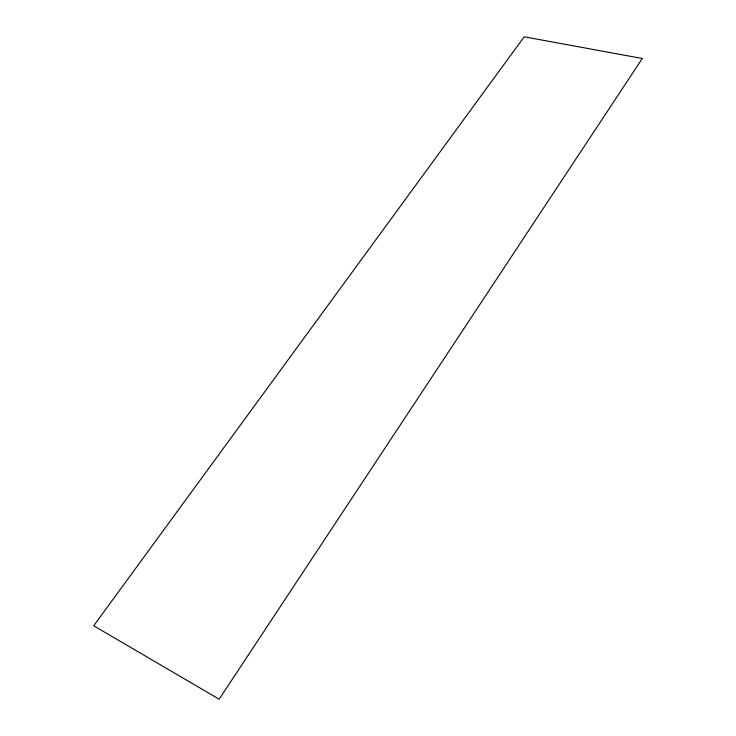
<?xml version="1.0" encoding="UTF-8"?>
<svg xmlns="http://www.w3.org/2000/svg" width="736" height="736" viewBox="0 0 736 736"><rect width="100%" height="100%" fill="white"/><g stroke="black" fill="none" stroke-linecap="round" stroke-linejoin="round"><path stroke-width="1.1" d="M642.298 58.494L219.162 699.2L93.702 625.775L524.207 36.8L642.298 58.494"/></g></svg>
